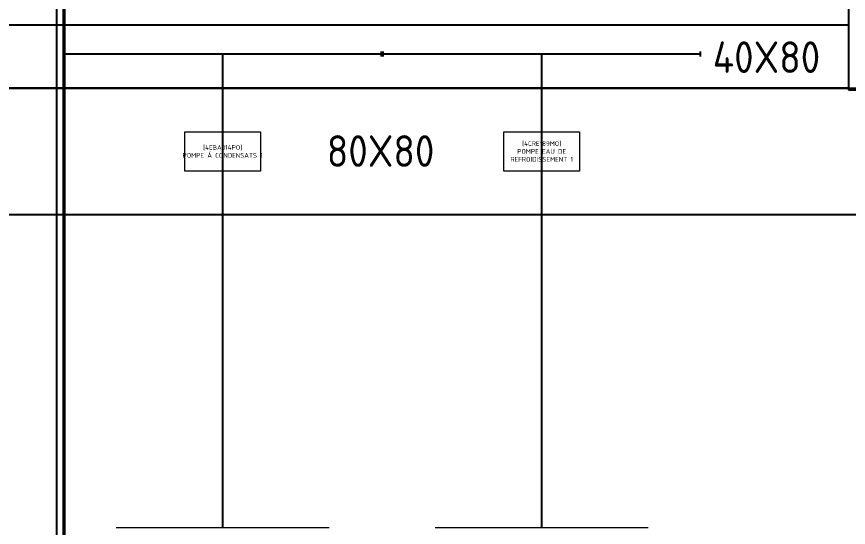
# Model space of a CAD drawing. Header units: millimetres. Extents: x 37984 to 70752, y 14140 to 37584.
# Drawn here: x 45151 to 45677, y 19751 to 20075 of the extents above; entities that cross this region are included whole.
import ezdxf

# ---------------------------------------------------------------- set-up
doc = ezdxf.new("R2010")
doc.units = ezdxf.units.MM
doc.layers.add('! NO PLOT !', color=7, linetype='Continuous', true_color=0xff75dd, plot=False)
doc.layers.add('000-PI-Oprema', color=30, linetype='Continuous', lineweight=5)
doc.layers.add('000-SI-Oprema', color=30, linetype='Continuous', lineweight=5)
for name, color, linetype in [('000-PI-ORMAR', 2, 'Continuous'), ('000-PI_TEXT', 7, 'Continuous'), ('002-PI-Kabelska kanalica', 150, 'Continuous')]:
    doc.layers.add(name, color=color, linetype=linetype)
doc.styles.add('PI0', font='isocpeur.ttf', dxfattribs={"width": 0.9})

# ---------------------------------------------------------------- blocks, each defined once
blk = doc.blocks.new('6SL3220-3YE3X-1XXX')
at = {"layer": '000-PI-Oprema', "ltscale": 0.25}
blk.add_line((28.9, 624.9), (163.9, 624.9), dxfattribs=at)
blk = doc.blocks.new('SINAMICS_FSD_1mm')
at = {"layer": '! NO PLOT !', "lineweight": 70, "ltscale": 0.25}
for p, q in [((69200.6, 54925), (69201.6, 54925)), ((69401.6, 54925), (69402.6, 54925))]:
    blk.add_line(p, q, dxfattribs=at)
at = {"layer": '! NO PLOT !', "ltscale": 0.25}
blk.add_line((69201.6, 54925), (69401.6, 54925), dxfattribs=at)
at = {"layer": '000-SI-Oprema'}
blk.add_blockref('6SL3220-3YE3X-1XXX', (69205.2, 54000.1), dxfattribs=at)
at = {"layer": '! NO PLOT !', "ltscale": 0.25}
blk.add_line((69301.6, 54625), (69301.6, 54925), dxfattribs=at)
blk = doc.blocks.new('8606.000_montažna')
at = {"layer": '000-PI-ORMAR'}
blk.add_line((50683.39, 38449.42), (50683.39, 36559.42), dxfattribs=at)
blk = doc.blocks.new('poveznica montaznih ploca 2100mm')
at = {"layer": '! NO PLOT !'}
for p, q in [((59565.54, 55740.77), (59565.54, 53837.74)), ((59570.54, 55742.17), (59570.54, 53847.74))]:
    blk.add_line(p, q, dxfattribs=at)
blk = doc.blocks.new('*U995')
at = {"layer": '002-PI-Kabelska kanalica'}
for p, q in [((-20, -100), (-20, 513)), ((20, -100), (20, 513)), ((-20, -100), (20, -100))]:
    blk.add_line(p, q, dxfattribs=at)
blk = doc.blocks.new('*U996')
at = {"layer": '002-PI-Kabelska kanalica'}
for p, q in [((-20, 311), (80, 311)), ((-20, -100), (-20, 311)), ((80, -100), (80, 311)), ((-20, -100), (80, -100))]:
    blk.add_line(p, q, dxfattribs=at)
blk = doc.blocks.new('*U997')
at = {"layer": '002-PI-Kabelska kanalica'}
for p, q in [((-20, -100), (-20, 1225)), ((60, -100), (60, 1225))]:
    blk.add_line(p, q, dxfattribs=at)

msp = doc.modelspace()

# ---------------------------------------------------------------- block references
at = {"xscale": -1, "rotation": 180}
msp.add_blockref('*U996', (45697.424, 20339.402), dxfattribs=at)
at = {"layer": '000-PI-Oprema'}
msp.add_blockref('8606.000_montažna', (-5503.15, -17740.014), dxfattribs=at)

# ---------------------------------------------------------------- texts
at = {"insert": (45625.58, 20049.133), "char_height": 20, "width": 16.78721, "attachment_point": 5, "style": 'PI0'}
msp.add_mtext('{\\fISOCPEUR|b0|i0|c238|p34;4}0X{\\fISOCPEUR|b0|i0|c238|p34;8}0', dxfattribs=at)

# ---------------------------------------------------------------- next in the draw order: block references
at = {"layer": '000-SI-Oprema'}
msp.add_blockref('SINAMICS_FSD_1mm', (-24020.368, -34873.746), dxfattribs=at)

# ---------------------------------------------------------------- next in the draw order: linework, layer by layer
at = {"layer": '000-PI-Oprema'}
msp.add_lwpolyline([(45257.233, 20001.904), (45305.233, 20001.904), (45305.233, 19976.904), (45257.233, 19976.904)], close=True, dxfattribs=at)

# ---------------------------------------------------------------- next in the draw order: block references
at = {"layer": '! NO PLOT !'}
msp.add_blockref('poveznica montaznih ploca 2100mm', (-14389.567, -35031.862), dxfattribs=at)
at = {"layer": '000-SI-Oprema'}
msp.add_blockref('SINAMICS_FSD_1mm', (-23818.368, -34873.746), dxfattribs=at)

# ---------------------------------------------------------------- next in the draw order: texts
at = {"layer": '000-PI_TEXT', "linetype": 'Continuous', "insert": (45281.233, 19989.404), "char_height": 3, "width": 48, "attachment_point": 5, "style": 'PI0'}
msp.add_mtext('[4EBA014PO]\\PPOMPE Á CONDENSATS 1', dxfattribs=at)

# ---------------------------------------------------------------- next in the draw order: linework, layer by layer
at = {"layer": '000-PI-Oprema'}
msp.add_lwpolyline([(45459.233, 20001.904), (45507.233, 20001.904), (45507.233, 19976.904), (45459.233, 19976.904)], close=True, dxfattribs=at)

# ---------------------------------------------------------------- next in the draw order: block references
at = {"xscale": -1, "rotation": 89.99999999997914}
msp.add_blockref('*U995', (45577.424, 20049.404), dxfattribs=at)
at = {"rotation": 270}
msp.add_blockref('*U997', (45164.872, 20009.404), dxfattribs=at)

# ---------------------------------------------------------------- next in the draw order: texts
at = {"insert": (45381.233, 19989.662), "char_height": 20, "width": 16.78721, "attachment_point": 5, "style": 'PI0'}
msp.add_mtext('{\\fISOCPEUR|b0|i0|c238|p34;8}0X{\\fISOCPEUR|b0|i0|c238|p34;8}0', dxfattribs=at)
at = {"layer": '000-PI_TEXT', "linetype": 'Continuous', "insert": (45483.233, 19989.404), "char_height": 3, "width": 48, "attachment_point": 5, "style": 'PI0'}
msp.add_mtext('[4CRE189MO]\\PPOMPE EAU DE\\PREFROIDISSEMENT 1', dxfattribs=at)

doc.saveas('drawing.dxf')
